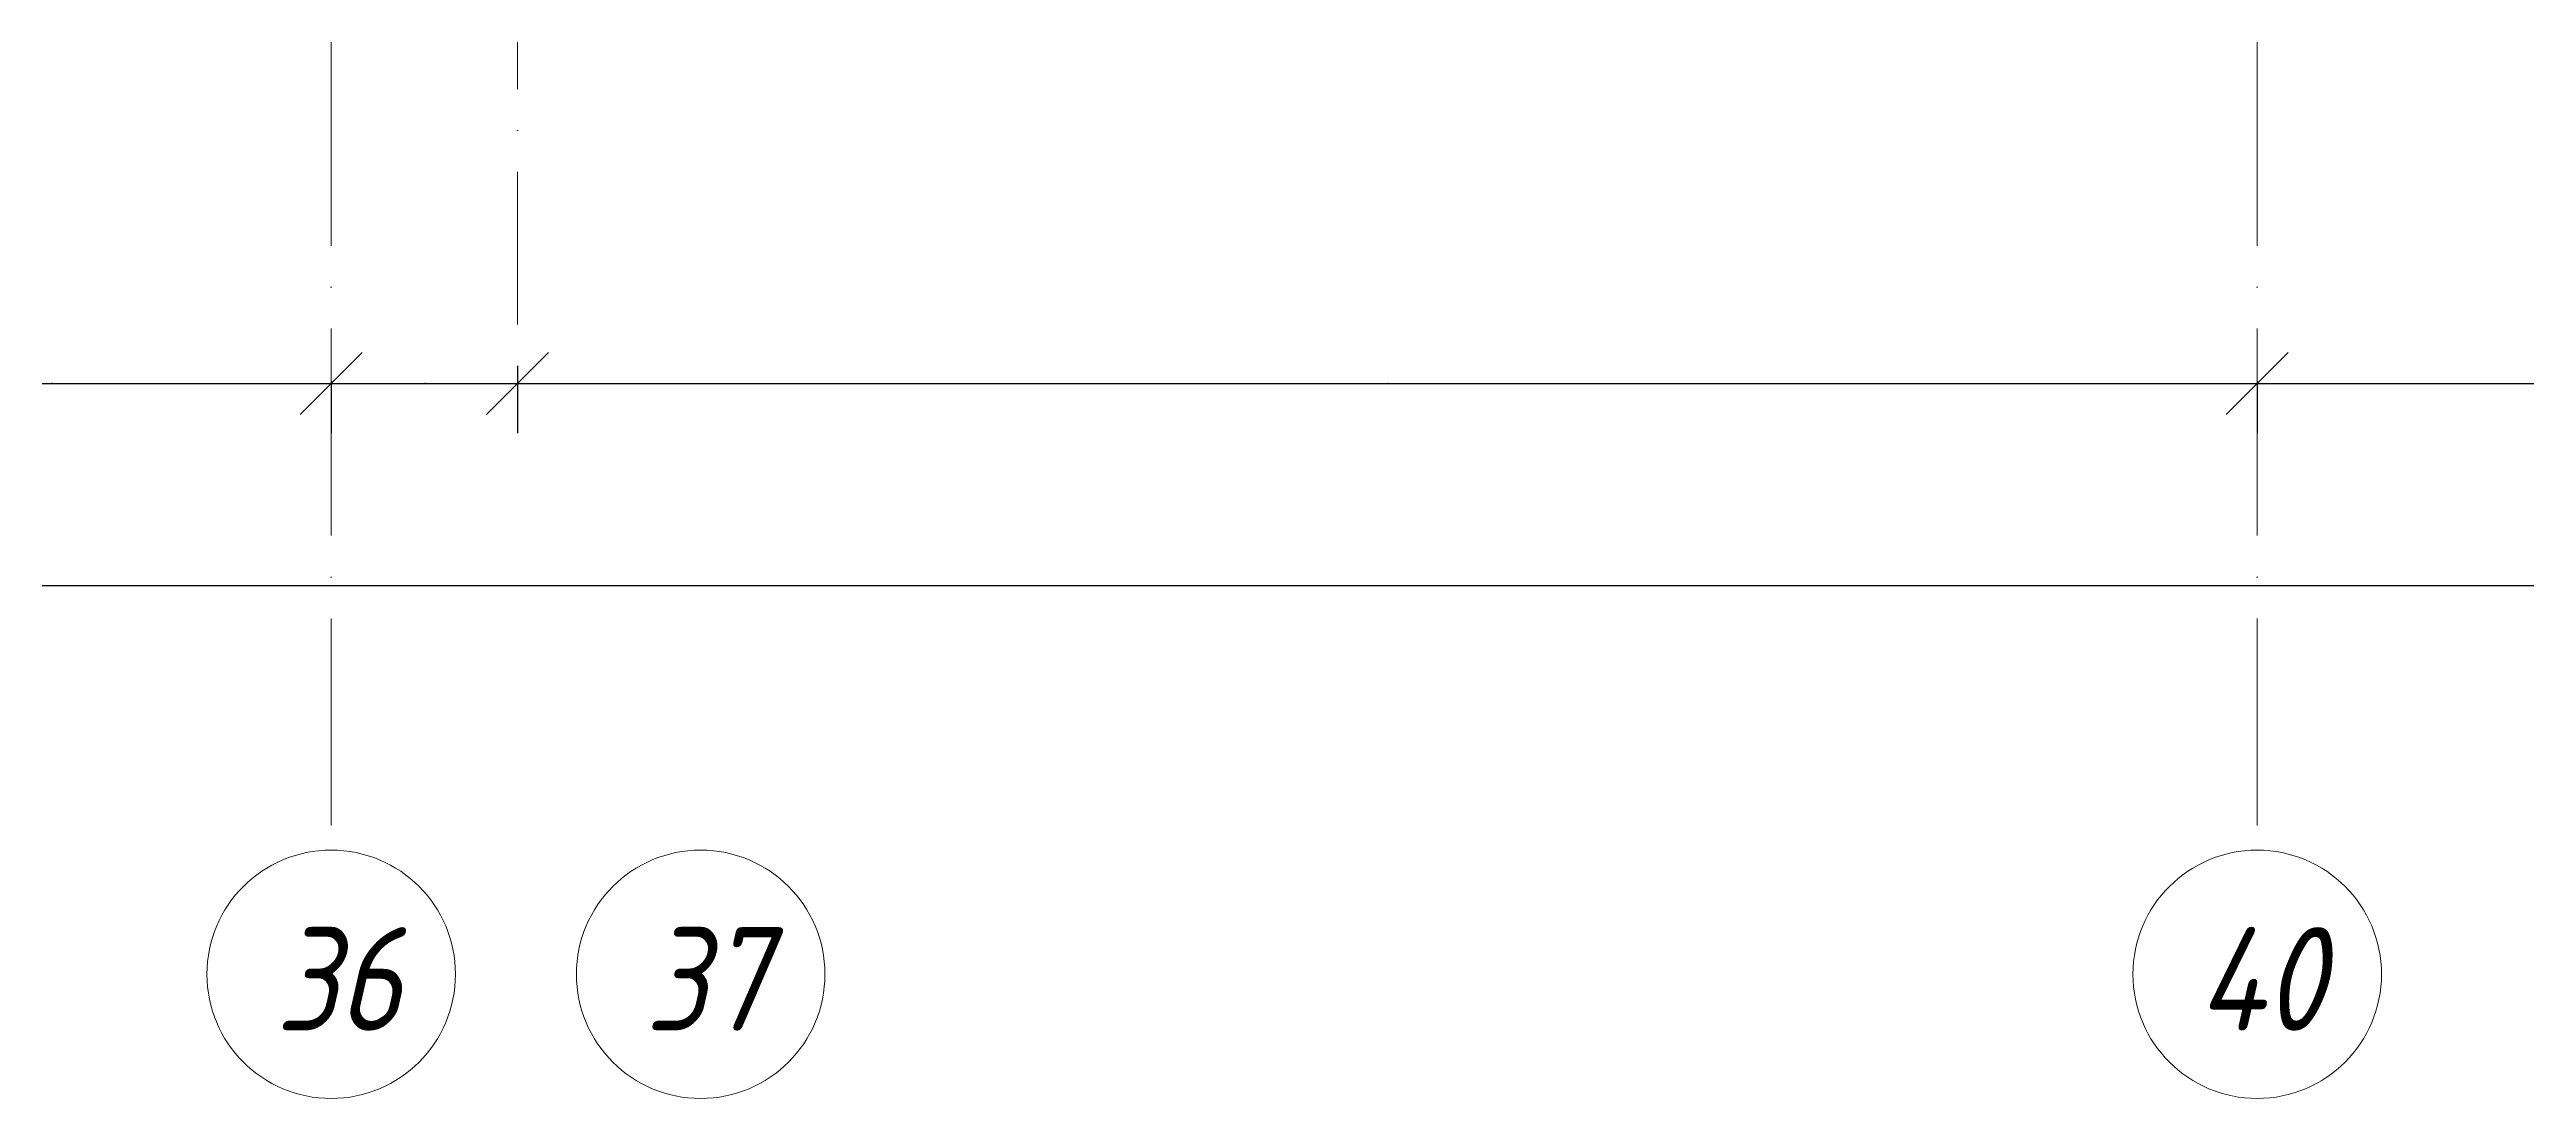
# Model space of a CAD drawing. Header units: millimetres. Extents: x -213536 to 1564669, y -45299 to 942238.
# Drawn here: x 480686 to 486666, y 499013 to 501547 of the extents above; entities that cross this region are included whole.
import ezdxf

# ---------------------------------------------------------------- set-up
doc = ezdxf.new("R2010")
doc.units = ezdxf.units.MM
doc.linetypes.add('50_200_ШТРИХ_1Т_ш5_п1_п1_', pattern=[700, 500, -100, 0, -100])
for name, color, linetype, lineweight in [('Оси', 7, 'Continuous', 9), ('Оси-1', 7, 'Continuous', 20), ('Оси-2', 7, '50_200_ШТРИХ_1Т_ш5_п1_п1_', 9), ('Размеры', 7, 'Continuous', 15)]:
    doc.layers.add(name, color=color, linetype=linetype, lineweight=lineweight)
doc.styles.add('ISOCPEUR_I_1', font='isocpeui.ttf', dxfattribs={"width": 0.85, "height": 2.5})
doc.styles.add('ISOCPEUR_I_5', font='isocpeui.ttf', dxfattribs={"width": 0.85, "height": 2.1})
doc.dimstyles.new('ISO-2_5_0_9К', dxfattribs={"dimscale": 304.8, "dimtxt": 248.995294, "dimasz": 0.492126, "dimexe": 0.393701, "dimexo": 0.328084, "dimgap": 0, "dimtad": 1, "dimdec": 0, "dimzin": 0, "dimdsep": 46, "dimtxsty": 'ISOCPEUR_I_1', "dimblk1": 'OBLIQUE', "dimblk2": 'OBLIQUE', "dimsah": 1, "dimcen": 0.09, "dimdle": 0.393701, "dimazin": 0, "dimtfac": 1, "dimtdec": 4, "dimtix": 1, "dimtmove": 0, "dimatfit": 3, "dimfxl": 1, "dimtvp": 1, "dimtolj": 1, "dimtzin": 0, "dimarcsym": 2})

# ---------------------------------------------------------------- blocks, each defined once
blk = doc.blocks.new('Ось сетки - Круг_Ø6_00__ISO-2_5_0_9K_-16731441-АИ2_03_План отделки стен 3-го этажа _Часть 1_')
at = {"layer": 'Оси-1'}
blk.add_circle((0, 0), 3, dxfattribs=at)
blk = doc.blocks.new('_Oblique')
at = {"color": 0, "linetype": 'ByBlock', "lineweight": -2}
blk.add_line((-0.5, -0.5), (0.5, 0.5), dxfattribs=at)
blk = doc.blocks.new('*D3962')
at = {"layer": 'Defpoints', "color": 0, "lineweight": 30, "transparency": 16777216}
for p in [(480016, 500846.1), (481366, 500846.1), (481366, 500740)]:
    blk.add_point(p, dxfattribs=at)
at = {"layer": 'Размеры', "color": 0, "lineweight": -2, "transparency": 16777216}
for p, q in [((479896, 500740), (481486, 500740)), ((480016, 500746.1), (480016, 500620)), ((481366, 500746.1), (481366, 500620))]:
    blk.add_line(p, q, dxfattribs=at)
at = {"layer": 'Размеры', "color": 0, "lineweight": -2, "transparency": 16777216, "xscale": 150, "yscale": 150, "zscale": 150, "rotation": 180}
blk.add_blockref('_Oblique', (480016, 500740), dxfattribs=at)
at = {"layer": 'Размеры', "color": 0, "lineweight": -2, "transparency": 16777216, "xscale": 150, "yscale": 150, "zscale": 150}
blk.add_blockref('_Oblique', (481366, 500740), dxfattribs=at)
at = {"layer": 'Размеры', "color": 0, "transparency": 16777216, "insert": (480691, 500741.3), "char_height": 2.5, "width": 701.018, "attachment_point": 5, "style": 'ISOCPEUR_I_1'}
blk.add_mtext('\\A1;1350', dxfattribs=at)
blk = doc.blocks.new('*D3963')
at = {"layer": 'Defpoints', "color": 0, "lineweight": 30, "transparency": 16777216}
for p in [(481366, 500846.1), (481816, 500883), (481816, 500740)]:
    blk.add_point(p, dxfattribs=at)
at = {"layer": 'Размеры', "color": 0, "lineweight": -2, "transparency": 16777216}
for p, q in [((481816, 500783), (481816, 500620)), ((481246, 500740), (481936, 500740)), ((481366, 500746.1), (481366, 500620))]:
    blk.add_line(p, q, dxfattribs=at)
at = {"layer": 'Размеры', "color": 0, "lineweight": -2, "transparency": 16777216, "xscale": 150, "yscale": 150, "zscale": 150, "rotation": 180}
blk.add_blockref('_Oblique', (481366, 500740), dxfattribs=at)
at = {"layer": 'Размеры', "color": 0, "lineweight": -2, "transparency": 16777216, "xscale": 150, "yscale": 150, "zscale": 150}
blk.add_blockref('_Oblique', (481816, 500740), dxfattribs=at)
at = {"layer": 'Размеры', "color": 0, "transparency": 16777216, "insert": (481591, 500741.3), "char_height": 2.5, "width": 591.843, "attachment_point": 5, "style": 'ISOCPEUR_I_1'}
blk.add_mtext('\\A1;450', dxfattribs=at)
blk = doc.blocks.new('*D3964')
at = {"layer": 'Defpoints', "color": 0, "lineweight": 30, "transparency": 16777216}
for p in [(481816, 500883), (486016, 500846.1), (486016, 500740)]:
    blk.add_point(p, dxfattribs=at)
at = {"layer": 'Размеры', "color": 0, "lineweight": -2, "transparency": 16777216}
for p, q in [((481816, 500783), (481816, 500620)), ((481696, 500740), (486136, 500740)), ((486016, 500746.1), (486016, 500620))]:
    blk.add_line(p, q, dxfattribs=at)
at = {"layer": 'Размеры', "color": 0, "lineweight": -2, "transparency": 16777216, "xscale": 150, "yscale": 150, "zscale": 150, "rotation": 180}
blk.add_blockref('_Oblique', (481816, 500740), dxfattribs=at)
at = {"layer": 'Размеры', "color": 0, "lineweight": -2, "transparency": 16777216, "xscale": 150, "yscale": 150, "zscale": 150}
blk.add_blockref('_Oblique', (486016, 500740), dxfattribs=at)
at = {"layer": 'Размеры', "color": 0, "transparency": 16777216, "insert": (483916, 500741.3), "char_height": 2.5, "width": 781.462, "attachment_point": 5, "style": 'ISOCPEUR_I_1'}
blk.add_mtext('\\A1;4200', dxfattribs=at)
blk = doc.blocks.new('*D3965')
at = {"layer": 'Defpoints', "color": 0, "lineweight": 30, "transparency": 16777216}
for p in [(486016, 500846.1), (488516, 500846.1), (488516, 500740)]:
    blk.add_point(p, dxfattribs=at)
at = {"layer": 'Размеры', "color": 0, "lineweight": -2, "transparency": 16777216}
for p, q in [((485896, 500740), (488636, 500740)), ((486016, 500746.1), (486016, 500620)), ((488516, 500746.1), (488516, 500620))]:
    blk.add_line(p, q, dxfattribs=at)
at = {"layer": 'Размеры', "color": 0, "lineweight": -2, "transparency": 16777216, "xscale": 150, "yscale": 150, "zscale": 150, "rotation": 180}
blk.add_blockref('_Oblique', (486016, 500740), dxfattribs=at)
at = {"layer": 'Размеры', "color": 0, "lineweight": -2, "transparency": 16777216, "xscale": 150, "yscale": 150, "zscale": 150}
blk.add_blockref('_Oblique', (488516, 500740), dxfattribs=at)
at = {"layer": 'Размеры', "color": 0, "transparency": 16777216, "insert": (487266, 500741.3), "char_height": 2.5, "width": 758.478, "attachment_point": 5, "style": 'ISOCPEUR_I_1'}
blk.add_mtext('\\A1;2500', dxfattribs=at)
blk = doc.blocks.new('*D3972')
at = {"layer": 'Defpoints', "color": 0, "lineweight": 30, "transparency": 16777216}
for p in [(429166, 500358.5), (502566, 500358.5), (502566, 500252.4)]:
    blk.add_point(p, dxfattribs=at)
at = {"layer": 'Размеры', "color": 0, "lineweight": -2, "transparency": 16777216}
for p, q in [((429046, 500252.4), (502686, 500252.4)), ((429166, 500258.5), (429166, 500132.4)), ((502566, 500258.5), (502566, 500132.4))]:
    blk.add_line(p, q, dxfattribs=at)
at = {"layer": 'Размеры', "color": 0, "lineweight": -2, "transparency": 16777216, "xscale": 150, "yscale": 150, "zscale": 150, "rotation": 180}
blk.add_blockref('_Oblique', (429166, 500252.4), dxfattribs=at)
at = {"layer": 'Размеры', "color": 0, "lineweight": -2, "transparency": 16777216, "xscale": 150, "yscale": 150, "zscale": 150}
blk.add_blockref('_Oblique', (502566, 500252.4), dxfattribs=at)
at = {"layer": 'Размеры', "color": 0, "transparency": 16777216, "insert": (465866, 500253.7), "char_height": 2.5, "width": 971.082, "attachment_point": 5, "style": 'ISOCPEUR_I_1'}
blk.add_mtext('\\A1;73400', dxfattribs=at)
blk = doc.blocks.new('Ос 3 эт верх часть')
at = {"layer": 'Оси-2'}
for p, q in [((481366, 535177.6), (481366, 499613)), ((486016, 535177.6), (486016, 499613)), ((481816, 534856), (481816, 500883))]:
    blk.add_line(p, q, dxfattribs=at)
at = {"layer": 'Оси-1', "xscale": 99.99999999999993, "yscale": 99.99999999999993, "zscale": 99.99999999999993, "rotation": 180}
for p in [(481366, 499313), (482258, 499313), (486016, 499313)]:
    blk.add_blockref('Ось сетки - Круг_Ø6_00__ISO-2_5_0_9K_-16731441-АИ2_03_План отделки стен 3-го этажа _Часть 1_', p, dxfattribs=at)
at = {"layer": 'Оси', "char_height": 250, "attachment_point": 1, "style": 'ISOCPEUR_I_5'}
for s, insert, width in [('36', (481231.6, 499426.9), 404.05), ('37', (482123.7, 499426.9), 404.05), ('40', (485872.6, 499426.9), 425.696)]:
    blk.add_mtext(s, dxfattribs=dict(at, insert=insert, width=width))
at = {"layer": 'Размеры'}
for base, p1, p2, override, picture, middle in [((481366, 500740), (480016, 500846.1), (481366, 500846.1), {"dimpost": '<>', "dimfxl": 1350}, '*D3962', (480691, 500741.3)), ((481816, 500740), (481366, 500846.1), (481816, 500883), {"dimpost": '<>', "dimfxl": 451.509213}, '*D3963', (481591, 500741.3)), ((486016, 500740), (481816, 500883), (486016, 500846.1), {"dimpost": '<>', "dimfxl": 4200.161969}, '*D3964', (483916, 500741.3)), ((488516, 500740), (486016, 500846.1), (488516, 500846.1), {"dimpost": '<>', "dimfxl": 2500}, '*D3965', (487266, 500741.3)), ((502566, 500252.4), (429166, 500358.5), (502566, 500358.5), {"dimpost": '<>', "dimfxl": 73400}, '*D3972', (465866, 500253.7))]:
    dim = blk.add_linear_dim(base=base, p1=p1, p2=p2, dimstyle='ISO-2_5_0_9К', override=override, dxfattribs=at)
    dim.commit()
    dim.dimension.update_dxf_attribs({"geometry": picture, "text_midpoint": middle})

msp = doc.modelspace()

# ---------------------------------------------------------------- block references
at = {"color": 5, "lineweight": 30}
msp.add_blockref('Ос 3 эт верх часть', (0, 0), dxfattribs=at)

doc.saveas('drawing.dxf')
